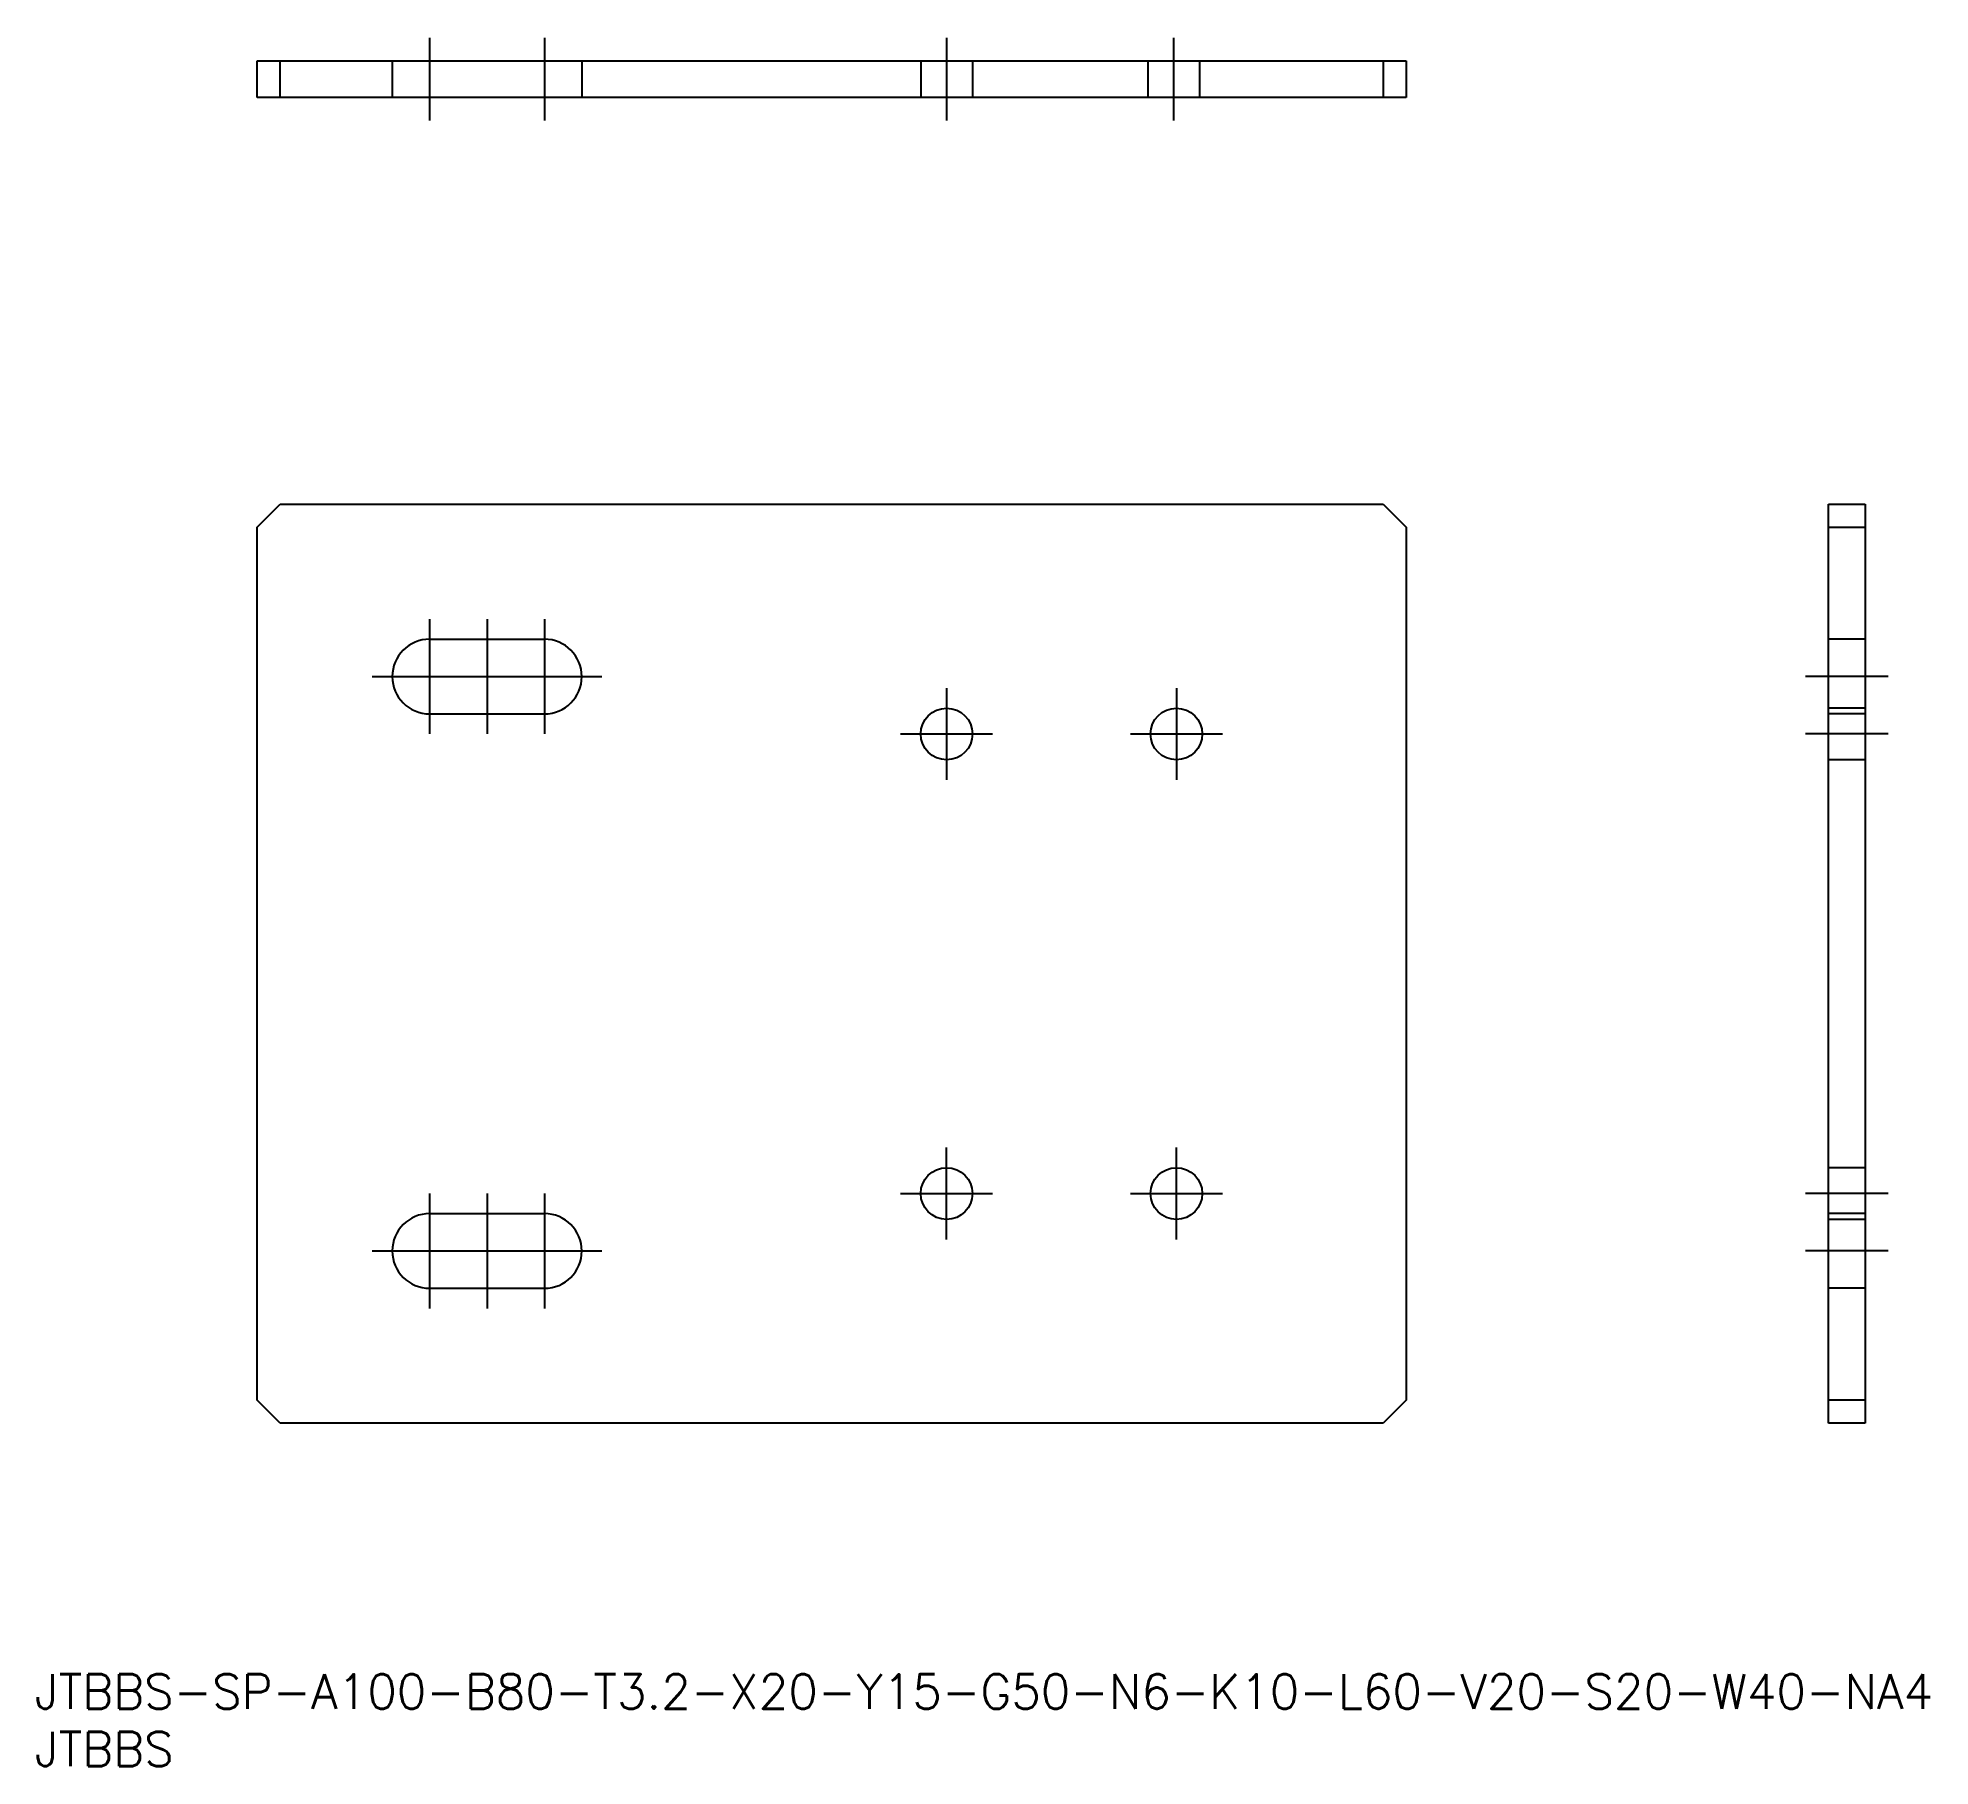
# Model space of a CAD drawing. Extents: x 0 to 165, y 0 to 150.
import ezdxf

# ---------------------------------------------------------------- set-up
doc = ezdxf.new("R2010")
doc.units = 0
doc.linetypes.add('CENTER', pattern=[50.8, 31.75, -6.35, 6.35, -6.35])
doc.linetypes.add('DASHED', pattern=[19.05, 12.7, -6.35])
doc.layers.get('0').update_dxf_attribs({"linetype": 'CONTINUOUS'})
doc.layers.add('CENTER', color=1, linetype='CENTER')
doc.styles.get("Standard").update_dxf_attribs({"font": 'txt.shx', "height": 3, "bigfont": 'bigfont.shx'})

# ---------------------------------------------------------------- blocks, each defined once
blk = doc.blocks.new('*U1')
at = {"color": 7, "linetype": 'CONTINUOUS'}
blk.add_text('JTBBS-SP-A100-B80-T3.2-X20-Y15-G50-N6-K10-L60-V20-S20-W40-NA4', height=3, dxfattribs=at).set_placement((0, 5))
blk = doc.blocks.new('*U2')
at = {"color": 7, "linetype": 'CONTINUOUS'}
blk.add_text('JTBBS', height=3, dxfattribs=at).set_placement((0, 0))

msp = doc.modelspace()

# ---------------------------------------------------------------- linework, layer by layer
at = {"color": 7, "linetype": 'CONTINUOUS'}
for p, q in [((19.352956, 148.444844), (119.352956, 148.444844)), ((19.352956, 145.244844), (19.352956, 148.444844)), ((21.352956, 145.244844), (21.352956, 148.444844)), ((117.352956, 148.444844), (117.352956, 145.244844)), ((119.352956, 148.444844), (119.352956, 145.244844)), ((119.352956, 145.244844), (19.352956, 145.244844)), ((19.352956, 107.846475), (21.352956, 109.846475)), ((21.352956, 109.846475), (117.352956, 109.846475)), ((117.352956, 109.846475), (119.352956, 107.846475)), ((156.095241, 109.846475), (159.295241, 109.846475)), ((156.095241, 29.846475), (156.095241, 109.846475)), ((159.295241, 109.846475), (159.295241, 29.846475)), ((19.352956, 31.846475), (19.352956, 107.846475)), ((119.352956, 107.846475), (119.352956, 31.846475)), ((156.095241, 107.846475), (159.295241, 107.846475)), ((34.352956, 98.096475), (44.352956, 98.096475)), ((34.352956, 91.596475), (44.352956, 91.596475)), ((34.352956, 48.096475), (44.352956, 48.096475)), ((34.352956, 41.596475), (44.352956, 41.596475)), ((21.352956, 29.846475), (19.352956, 31.846475)), ((119.352956, 31.846475), (117.352956, 29.846475)), ((159.295241, 31.846475), (156.095241, 31.846475)), ((117.352956, 29.846475), (21.352956, 29.846475)), ((159.295241, 29.846475), (156.095241, 29.846475))]:
    msp.add_line(p, q, dxfattribs=at)
at = {"color": 3, "linetype": 'DASHED'}
for p, q in [((31.102956, 148.444844), (31.102956, 145.244844)), ((47.602956, 148.444844), (47.602956, 145.244844)), ((77.102956, 148.444844), (77.102956, 145.244844)), ((81.602956, 148.444844), (81.602956, 145.244844)), ((96.854158, 148.444844), (96.854158, 145.244844)), ((101.354158, 148.444844), (101.354158, 145.244844)), ((159.295241, 98.096475), (156.095241, 98.096475)), ((159.295241, 92.096475), (156.095241, 92.096475)), ((159.295241, 91.596475), (156.095241, 91.596475)), ((159.295241, 87.596475), (156.095241, 87.596475)), ((159.295241, 52.096475), (156.095241, 52.096475)), ((159.295241, 48.096475), (156.095241, 48.096475)), ((159.295241, 47.596475), (156.095241, 47.596475)), ((159.295241, 41.596475), (156.095241, 41.596475))]:
    msp.add_line(p, q, dxfattribs=at)
at = {"color": 7, "linetype": 'CONTINUOUS'}
for centre in [(79.352956, 89.846475), (99.352956, 89.846475), (79.352956, 49.846475), (99.352956, 49.846475)]:
    msp.add_circle(centre, 2.25, dxfattribs=at)
for centre, start, end in [((34.352956, 94.846475), 90, 270), ((44.352956, 94.846475), 270, 90), ((34.352956, 44.846475), 90, 270), ((44.352956, 44.846475), 270, 90)]:
    msp.add_arc(centre, 3.25, start, end, dxfattribs=at)
at = {"layer": 'CENTER', "color": 1, "linetype": 'CENTER'}
for p, q in [((34.352956, 150.444844), (34.352956, 143.244844)), ((44.352956, 150.444844), (44.352956, 143.244844)), ((79.352956, 150.444844), (79.352956, 143.244844)), ((99.104158, 150.444844), (99.104158, 143.244844)), ((34.352956, 99.846475), (34.352956, 89.846475)), ((39.352956, 99.846475), (39.352956, 89.846475)), ((44.352956, 99.846475), (44.352956, 89.846475)), ((29.352956, 94.846475), (49.352956, 94.846475)), ((161.295241, 94.846475), (154.095241, 94.846475)), ((79.352956, 93.846475), (79.352956, 85.846475)), ((99.352956, 93.846475), (99.352956, 85.846475)), ((75.352956, 89.846475), (83.352956, 89.846475)), ((95.352956, 89.846475), (103.352956, 89.846475)), ((161.295241, 89.846475), (154.095241, 89.846475)), ((79.352956, 45.846475), (79.352956, 53.846475)), ((99.352956, 45.846475), (99.352956, 53.846475)), ((34.352956, 49.846475), (34.352956, 39.846475)), ((39.352956, 49.846475), (39.352956, 39.846475)), ((44.352956, 49.846475), (44.352956, 39.846475)), ((75.352956, 49.846475), (83.352956, 49.846475)), ((95.352956, 49.846475), (103.352956, 49.846475)), ((161.295241, 49.846475), (154.095241, 49.846475)), ((29.352956, 44.846475), (49.352956, 44.846475)), ((161.295241, 44.846475), (154.095241, 44.846475))]:
    msp.add_line(p, q, dxfattribs=at)

# ---------------------------------------------------------------- block references
at = {"color": 7, "linetype": 'CONTINUOUS'}
for name in ['*U1', '*U2']:
    msp.add_blockref(name, (0, 0), dxfattribs=at)

doc.saveas('drawing.dxf')
